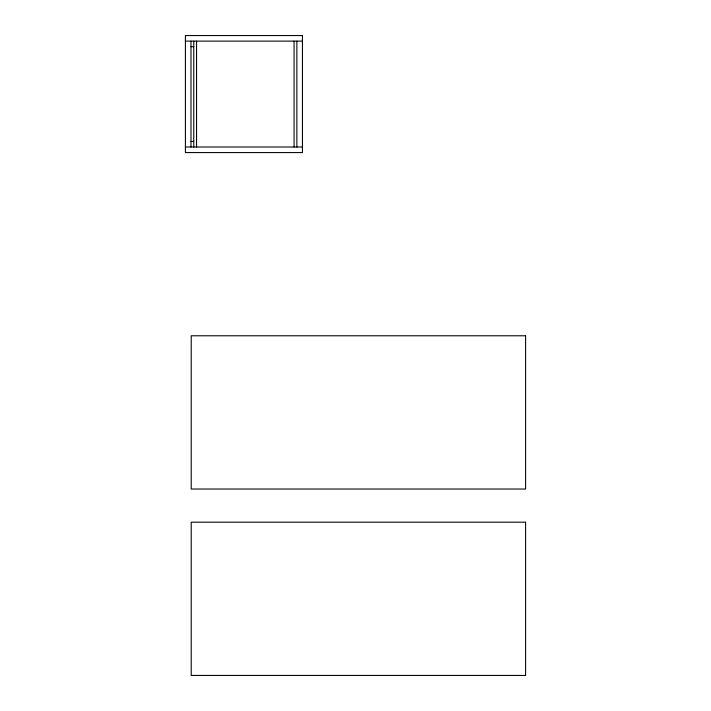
<?xml version="1.0" encoding="UTF-8"?>
<svg xmlns="http://www.w3.org/2000/svg" width="711" height="711" viewBox="0 0 711 711"><rect width="100%" height="100%" fill="white"/><g stroke="black" fill="none" stroke-linecap="round" stroke-linejoin="round"><path stroke-width="1.07" d="M185.411 41.122L302.442 41.122M190.983 46.695L193.765 46.695M190.983 141.436L193.765 141.436M185.411 147.008L302.442 147.008M296.869 41.122L296.869 147.008M294.078 41.122L294.078 147.008M196.556 41.122L196.556 147.008M193.765 41.122L193.765 147.008M190.983 41.122L190.983 147.008M302.442 35.55L185.411 35.55L185.411 152.581L302.442 152.581L302.442 35.55M525.589 335.779L191.215 335.779L191.215 489.035L525.589 489.035L525.589 335.779M525.589 522.194L191.215 522.194L191.215 675.45L525.589 675.45L525.589 522.194"/></g></svg>
